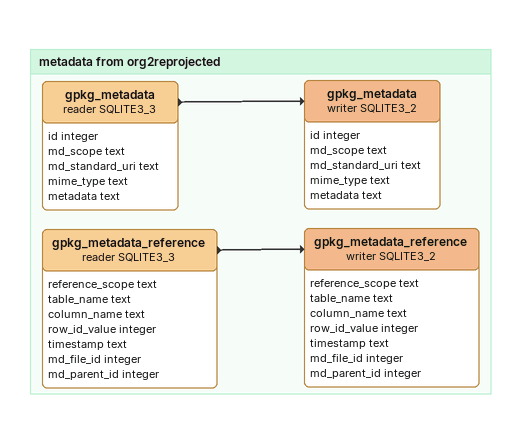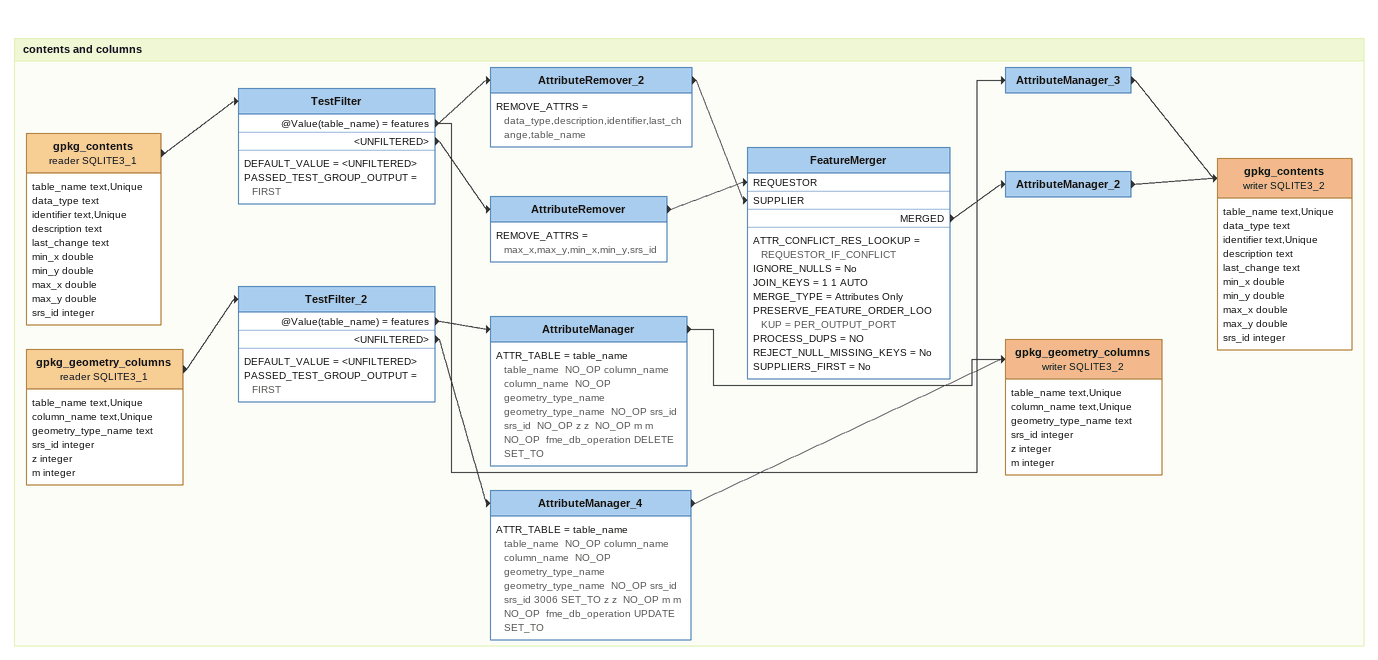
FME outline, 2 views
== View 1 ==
Bookmark: metadata from org2reprojected
gpkg_metadata (reader SQLITE3_3)
    attributes: id integer, md_scope text, md_standard_uri text, mime_type text, metadata text
    -> gpkg_metadata (writer SQLITE3_2)
gpkg_metadata (writer SQLITE3_2)
    attributes: id integer, md_scope text, md_standard_uri text, mime_type text, metadata text
gpkg_metadata_reference (reader SQLITE3_3)
    attributes: reference_scope text, table_name text, column_name text, row_id_value integer, timestamp text, md_file_id integer, md_parent_id integer
    -> gpkg_metadata_reference (writer SQLITE3_2)
gpkg_metadata_reference (writer SQLITE3_2)
    attributes: reference_scope text, table_name text, column_name text, row_id_value integer, timestamp text, md_file_id integer, md_parent_id integer

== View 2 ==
Bookmark: contents and columns
gpkg_contents (reader SQLITE3_1)
    attributes: table_name text,Unique, data_type text, identifier text,Unique, description text, last_change text, min_x double, min_y double, max_x double, max_y double, srs_id integer
    -> TestFilter
TestFilter
    DEFAULT_VALUE = <UNFILTERED>
    PASSED_TEST_GROUP_OUTPUT = FIRST
    @Value(table_name) = features -> AttributeRemover_2
    @Value(table_name) = features -> AttributeManager_3
    <UNFILTERED> -> AttributeRemover
AttributeRemover_2
    REMOVE_ATTRS = data_type,description,identifier,last_change,table_name
    -> FeatureMerger [SUPPLIER]
AttributeManager_3
    -> gpkg_contents (writer SQLITE3_2)
AttributeRemover
    REMOVE_ATTRS = max_x,max_y,min_x,min_y,srs_id
    -> FeatureMerger [REQUESTOR]
FeatureMerger
    ATTR_CONFLICT_RES_LOOKUP = REQUESTOR_IF_CONFLICT
    IGNORE_NULLS = No
    JOIN_KEYS = 1 1 AUTO
    MERGE_TYPE = Attributes Only
    PRESERVE_FEATURE_ORDER_LOOKUP = PER_OUTPUT_PORT
    PROCESS_DUPS = NO
    REJECT_NULL_MISSING_KEYS = No
    SUPPLIERS_FIRST = No
    MERGED -> AttributeManager_2
AttributeManager_2
    -> gpkg_contents (writer SQLITE3_2)
gpkg_contents (writer SQLITE3_2)
    attributes: table_name text,Unique, data_type text, identifier text,Unique, description text, last_change text, min_x double, min_y double, max_x double, max_y double, srs_id integer
gpkg_geometry_columns (reader SQLITE3_1)
    attributes: table_name text,Unique, column_name text,Unique, geometry_type_name text, srs_id integer, z integer, m integer
    -> TestFilter_2
TestFilter_2
    DEFAULT_VALUE = <UNFILTERED>
    PASSED_TEST_GROUP_OUTPUT = FIRST
    @Value(table_name) = features -> AttributeManager
    <UNFILTERED> -> AttributeManager_4
AttributeManager
    ATTR_TABLE = table_name table_name  NO_OP column_name column_name  NO_OP geometry_type_name geometry_type_name  NO_OP srs_id srs_id  NO_OP z z  NO_OP m m  NO_OP  fme_db_operation DELETE SET_TO
    -> gpkg_geometry_columns (writer SQLITE3_2)
AttributeManager_4
    ATTR_TABLE = table_name table_name  NO_OP column_name column_name  NO_OP geometry_type_name geometry_type_name  NO_OP srs_id srs_id 3006 SET_TO z z  NO_OP m m  NO_OP  fme_db_operation UPDATE SET_TO
    -> gpkg_geometry_columns (writer SQLITE3_2)
gpkg_geometry_columns (writer SQLITE3_2)
    attributes: table_name text,Unique, column_name text,Unique, geometry_type_name text, srs_id integer, z integer, m integer
